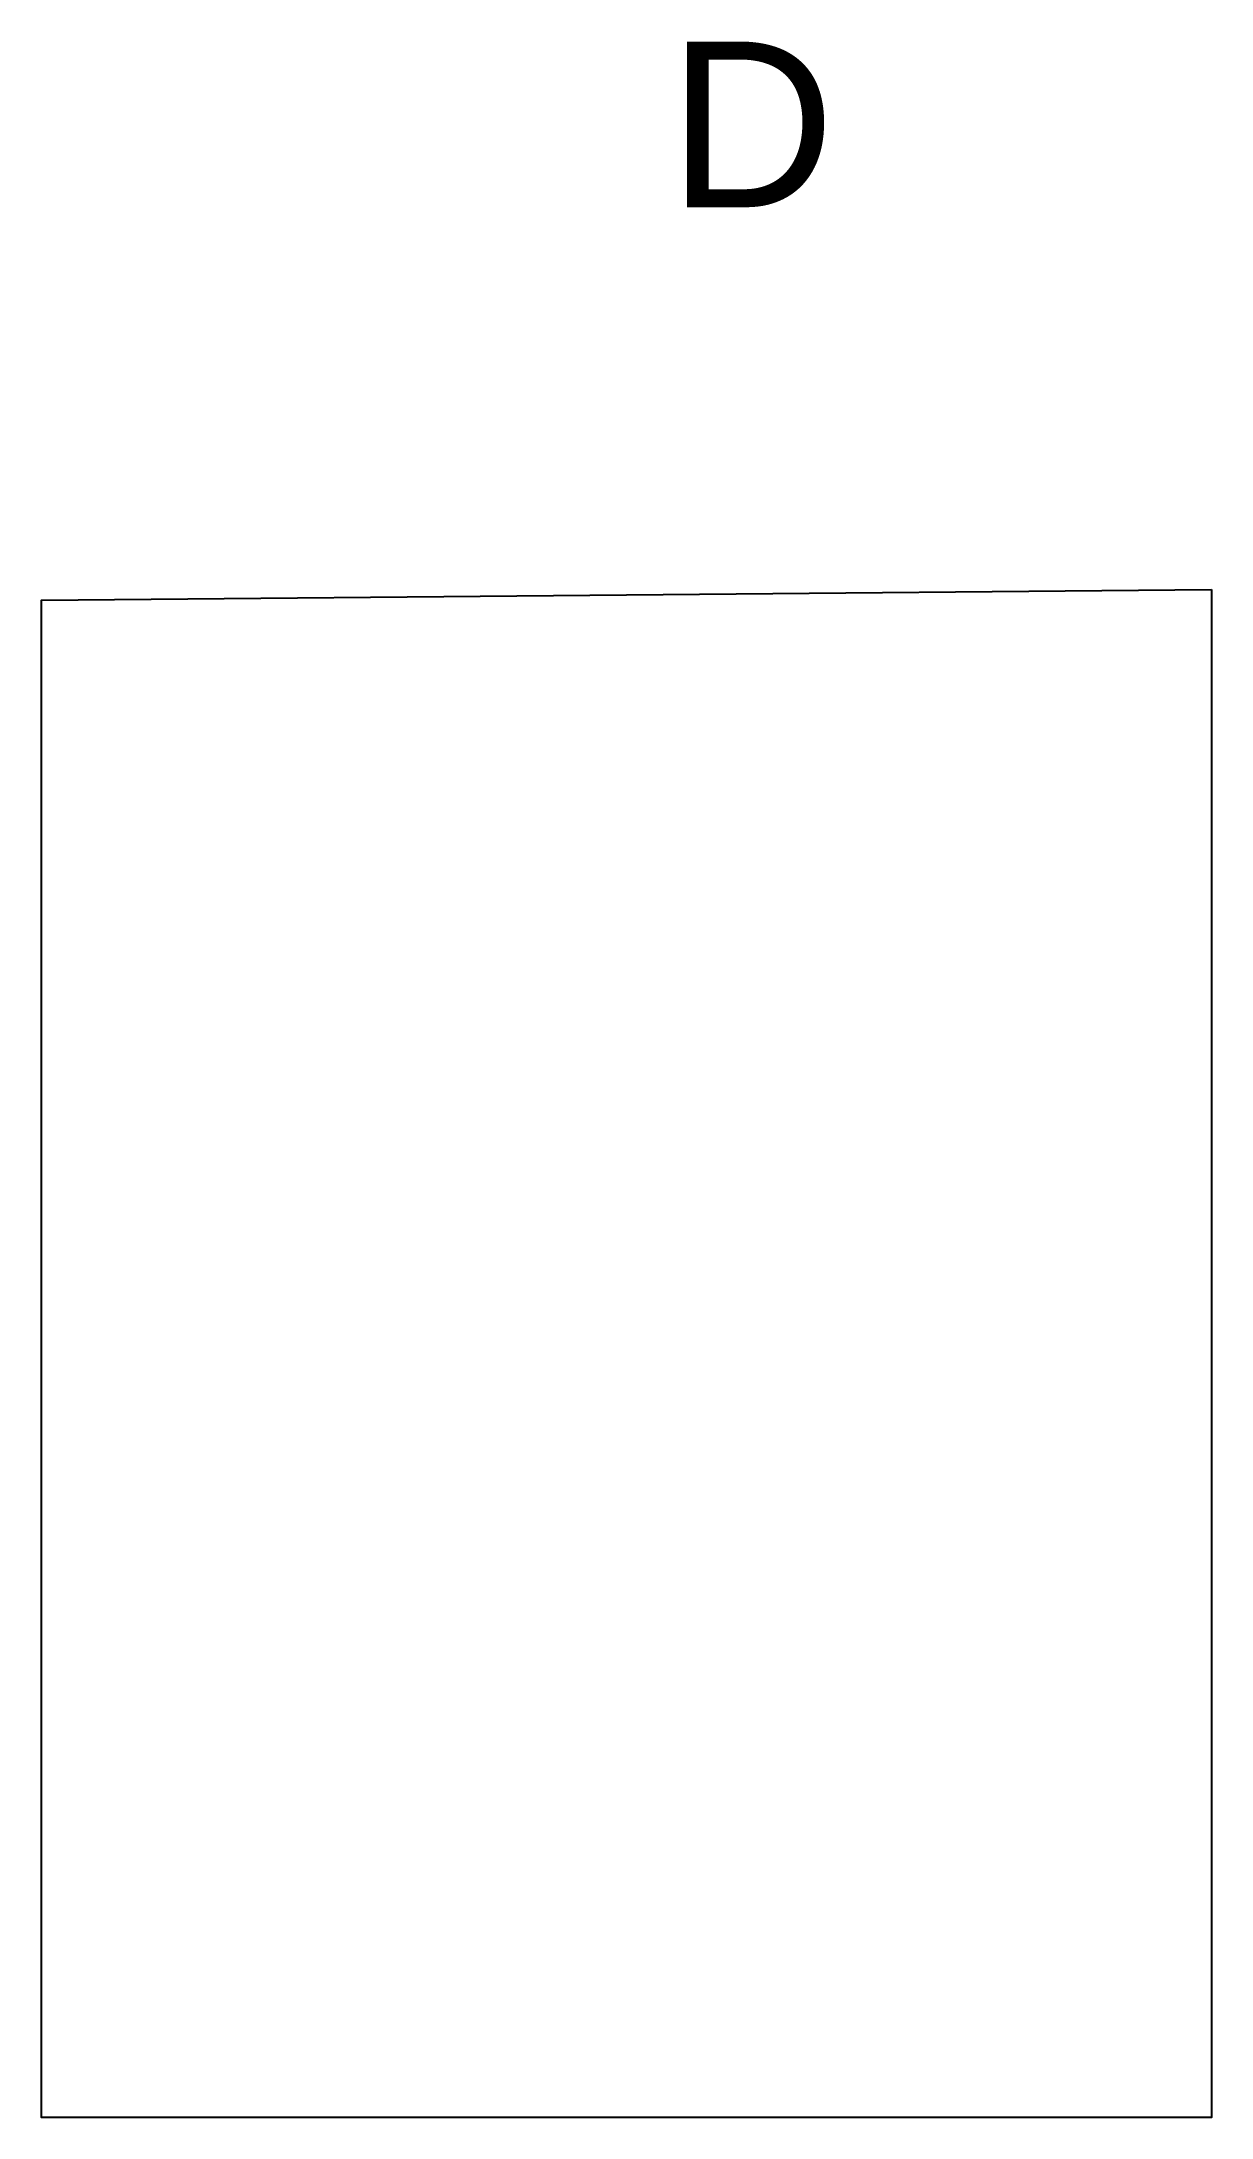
# Model space of a CAD drawing. Header units: inches. Extents: x 3435 to 5625, y 2399 to 6285.
import ezdxf

# ---------------------------------------------------------------- set-up
doc = ezdxf.new("R2010")
doc.units = ezdxf.units.IN
doc.header["$MEASUREMENT"] = 0
doc.layers.add('NOTE TECNICHE', color=7, linetype='Continuous')
doc.layers.add('PERIMETRO', color=1, linetype='Continuous')
doc.styles.get("Standard").update_dxf_attribs({"font": 'arial.ttf'})

msp = doc.modelspace()

# ---------------------------------------------------------------- linework, layer by layer
at = {"layer": 'PERIMETRO'}
msp.add_lwpolyline([(5624.7, 5259.1), (5624.7, 2399.1), (3434.7, 2399.1), (3434.7, 5239.1)], close=True, dxfattribs=at)

# ---------------------------------------------------------------- texts
at = {"layer": 'NOTE TECNICHE', "insert": (4607.4, 6284.9), "char_height": 310.2, "attachment_point": 1}
msp.add_mtext_dynamic_manual_height_columns('D', width=1434.859, gutter_width=1550.9, heights=[0], dxfattribs=at)

doc.saveas('drawing.dxf')
